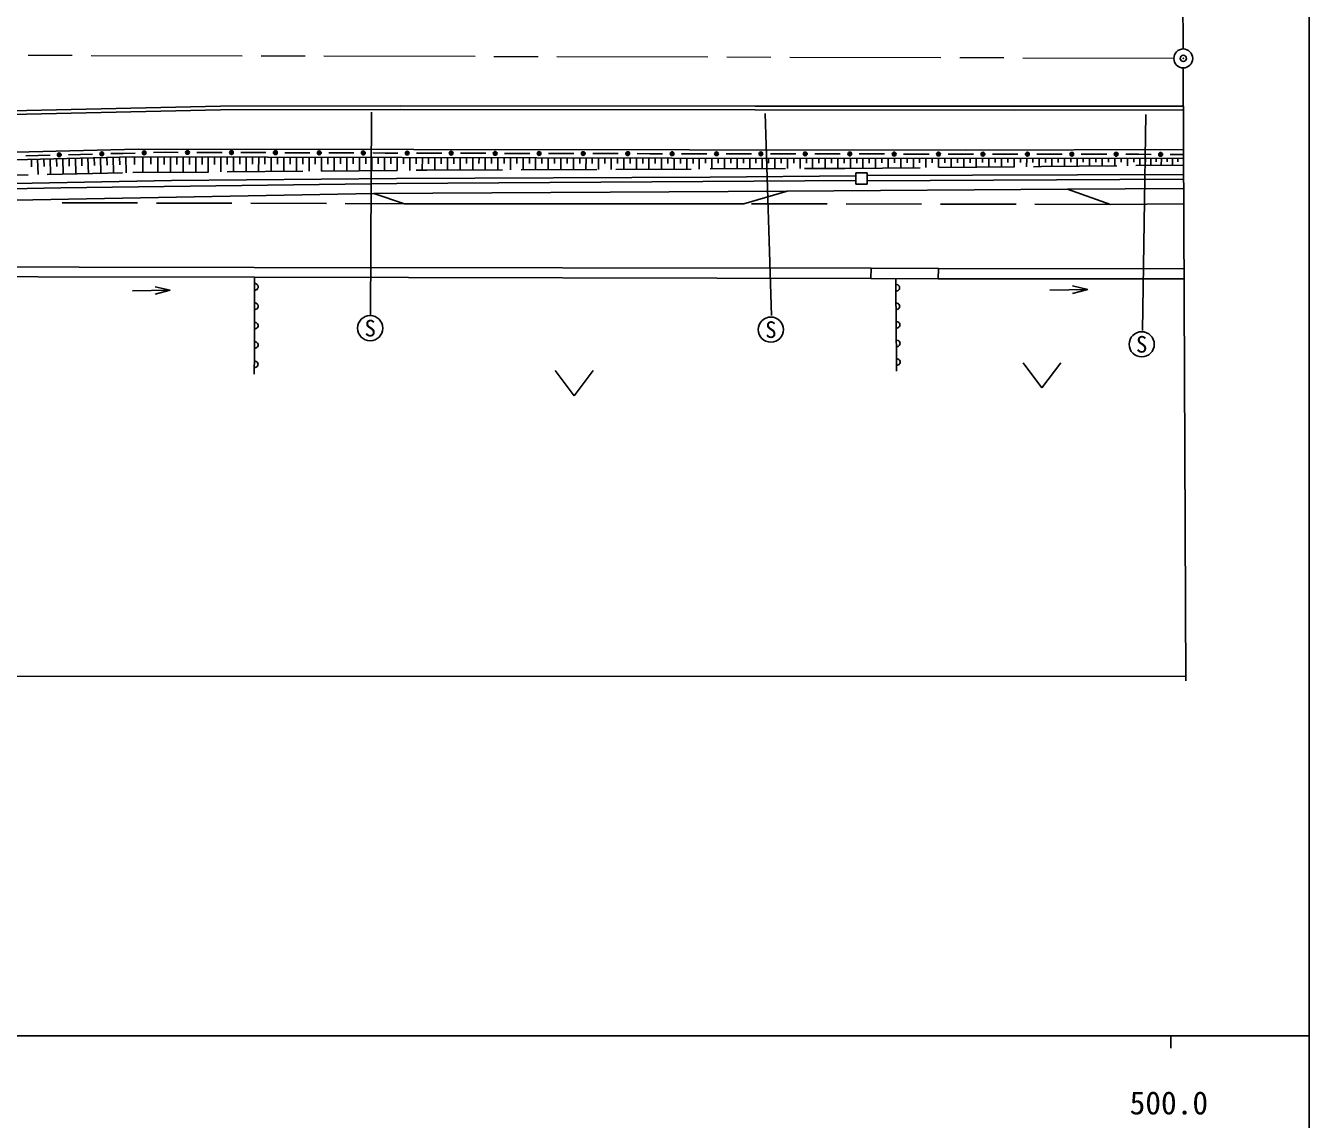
# Model space of a CAD drawing. Units: millimetres, scale not verified. Extents: x 40000 to 680000, y 20000 to 380000.
# Drawn here: x 477044 to 579000, y 198357 to 285199 of the extents above; entities that cross this region are included whole.
import ezdxf
from ezdxf.enums import TextEntityAlignment as Align

# ---------------------------------------------------------------- set-up
doc = ezdxf.new("R2010")
doc.units = ezdxf.units.MM
doc.header["$LTSCALE"] = 1000
doc.header["$PDMODE"] = 32
doc.header["$PDSIZE"] = 500
doc.linetypes.add('CHAIN', pattern=[18.5, 12, -1.5, 3.5, -1.5])
doc.linetypes.add('DASHED', pattern=[7.5, 6, -1.5])
for name, color, linetype, lineweight in [('M-BGD', 7, 'Continuous', 25), ('M-BGD-EXST', 7, 'Continuous', 25), ('M-BMK', 2, 'CHAIN', 13), ('M-BMK-SRVR', 3, 'Continuous', 25), ('M-STR-HTXT', 7, 'Continuous', 13), ('M-TTL-BAND', 7, 'Continuous', 25)]:
    doc.layers.add(name, color=color, linetype=linetype, lineweight=lineweight)
doc.layers.add('M-OTRS', color=6, linetype='Continuous')
doc.styles.add('ＭＳ ゴシック', font='')
doc.styles.get('ＭＳ ゴシック').set_extended_font_data('MS Gothic')

msp = doc.modelspace()

# ---------------------------------------------------------------- linework, layer by layer
at = {"layer": 'M-BGD'}
for p, q in [((568705, 318606), (568981, 283348)), ((569185, 233187), (568990, 281848)), ((478027, 274898), (477063, 274875)), ((477496, 274595), (477511, 273982)), ((477996, 274608), (478026, 273378)), ((478027, 274898), (478991, 274921)), ((478496, 274620), (478511, 274004)), ((478995, 274633), (479026, 273399)), ((479495, 274645), (479511, 274027)), ((479995, 274658), (480026, 273419)), ((481401, 274980), (480437, 274956)), ((480495, 274670), (480510, 274050)), ((480995, 274682), (481026, 273439)), ((481401, 274980), (482365, 275003)), ((481495, 274695), (481510, 274072)), ((481994, 274707), (482025, 273460)), ((482494, 274720), (482510, 274095)), ((482994, 274732), (483025, 273480)), ((483495, 274745), (483511, 274117)), ((484775, 275061), (483811, 275038)), ((483997, 274757), (484028, 273500)), ((484500, 274770), (484515, 274140)), ((484775, 275061), (485739, 275084)), ((485003, 274782), (485035, 273521)), ((485697, 274165), (485692, 274794)), ((486343, 273538), (486346, 274794)), ((486981, 274199), (486982, 274792)), ((488149, 275142), (487185, 275119)), ((487548, 273547), (487551, 274791)), ((488050, 274171), (488051, 274789)), ((488149, 275142), (489146, 275139)), ((488548, 273555), (488551, 274788)), ((489050, 274175), (489051, 274787)), ((489549, 273564), (489551, 274786)), ((490050, 274178), (490051, 274784)), ((490549, 273572), (490551, 274783)), ((491640, 275132), (490643, 275135)), ((491050, 274181), (491051, 274782)), ((491549, 273580), (491551, 274781)), ((491640, 275132), (492638, 275128)), ((492050, 274184), (492051, 274779)), ((492549, 273588), (492551, 274778)), ((493050, 274187), (493051, 274777)), ((493549, 273596), (493551, 274776)), ((494050, 274191), (494051, 274774)), ((495131, 275121), (494134, 275124)), ((494549, 273604), (494551, 274773)), ((495050, 274194), (495051, 274772)), ((495131, 275121), (496129, 275117)), ((495549, 273612), (495551, 274771)), ((496050, 274197), (496051, 274769)), ((496549, 273620), (496551, 274768)), ((497050, 274200), (497051, 274767)), ((497549, 273628), (497551, 274766)), ((498623, 275110), (497625, 275113)), ((498050, 274203), (498051, 274764)), ((498549, 273636), (498551, 274763)), ((498623, 275110), (499620, 275107)), ((499050, 274207), (499051, 274762)), ((499549, 273645), (499551, 274761)), ((500050, 274210), (500051, 274759)), ((500549, 273653), (500551, 274758)), ((501050, 274213), (501051, 274757)), ((502114, 275099), (501116, 275102)), ((501549, 273661), (501551, 274756)), ((502050, 274216), (502051, 274754)), ((502114, 275099), (503111, 275096)), ((502549, 273669), (502551, 274753)), ((503050, 274219), (503051, 274752)), ((503549, 273677), (503551, 274751)), ((504050, 274223), (504051, 274749)), ((504549, 273685), (504551, 274748)), ((505605, 275088), (504608, 275091)), ((505050, 274226), (505051, 274747)), ((505549, 273693), (505551, 274746)), ((505605, 275088), (506603, 275085)), ((506050, 274229), (506051, 274745)), ((506549, 273701), (506551, 274743)), ((507050, 274232), (507051, 274742)), ((507549, 273709), (507551, 274741)), ((508050, 274235), (508051, 274740)), ((509096, 275077), (508099, 275080)), ((508549, 273717), (508551, 274738)), ((509050, 274238), (509051, 274737)), ((509096, 275077), (510094, 275074)), ((509549, 273723), (509551, 274736)), ((510050, 274240), (510051, 274735)), ((510549, 273728), (510551, 274733)), ((511050, 274241), (511051, 274732)), ((511549, 273732), (511551, 274731)), ((512588, 275066), (511590, 275069)), ((512050, 274243), (512051, 274730)), ((512549, 273737), (512551, 274728)), ((512588, 275066), (513585, 275063)), ((513050, 274244), (513051, 274727)), ((513549, 273741), (513551, 274726)), ((514050, 274245), (514051, 274725)), ((514549, 273746), (514551, 274723)), ((515050, 274247), (515051, 274722)), ((516079, 275055), (515081, 275058)), ((515549, 273750), (515551, 274721)), ((516050, 274248), (516051, 274720)), ((516079, 275055), (517076, 275052)), ((516549, 273755), (516551, 274718)), ((517050, 274250), (517051, 274717)), ((517549, 273759), (517551, 274716)), ((518050, 274251), (518051, 274715)), ((518549, 273764), (518551, 274713)), ((519570, 275044), (518573, 275047)), ((519050, 274252), (519051, 274712)), ((519549, 273768), (519550, 274711)), ((519570, 275044), (520578, 275043)), ((520050, 274254), (520050, 274710)), ((520549, 273773), (520550, 274708)), ((521050, 274255), (521050, 274707)), ((521549, 273777), (521550, 274706)), ((522050, 274257), (522050, 274705)), ((523097, 275039), (522089, 275041)), ((522549, 273781), (522550, 274703)), ((523050, 274258), (523050, 274702)), ((523097, 275039), (524105, 275038)), ((523549, 273786), (523550, 274701)), ((524050, 274259), (524050, 274700)), ((524549, 273790), (524550, 274698)), ((525050, 274261), (525050, 274697)), ((525549, 273795), (525550, 274696)), ((526624, 275035), (525617, 275036)), ((526050, 274262), (526050, 274695)), ((526549, 273799), (526550, 274693)), ((526624, 275035), (527632, 275033)), ((527050, 274263), (527050, 274692)), ((527549, 273804), (527550, 274691)), ((528050, 274265), (528050, 274690)), ((528549, 273808), (528550, 274689)), ((529050, 274266), (529050, 274688)), ((530151, 275030), (529144, 275031)), ((529549, 273813), (529550, 274688)), ((530050, 274268), (530050, 274687)), ((530151, 275030), (531159, 275029)), ((530549, 273817), (530550, 274687)), ((531050, 274269), (531050, 274687)), ((531549, 273822), (531550, 274686)), ((532050, 274270), (532050, 274686)), ((532549, 273826), (532550, 274685)), ((533679, 275025), (532671, 275027)), ((533050, 274272), (533050, 274685)), ((533549, 273831), (533550, 274684)), ((533679, 275025), (534686, 275024)), ((534050, 274273), (534050, 274684)), ((534549, 273835), (534550, 274684)), ((535050, 274275), (535050, 274683)), ((535549, 273840), (535550, 274683)), ((536050, 274276), (536050, 274682)), ((537206, 275021), (536198, 275022)), ((536549, 273844), (536550, 274682)), ((537050, 274277), (537050, 274682)), ((537206, 275021), (538214, 275019)), ((537549, 273849), (537550, 274681)), ((538050, 274279), (538050, 274681)), ((538549, 273853), (538550, 274680)), ((539050, 274280), (539050, 274680)), ((539549, 273858), (539550, 274679)), ((540733, 275016), (539725, 275017)), ((540050, 274282), (540050, 274679)), ((540549, 273862), (540550, 274679)), ((540733, 275016), (541741, 275015)), ((541050, 274283), (541050, 274678)), ((541549, 273867), (541550, 274678)), ((542050, 274284), (542050, 274677)), ((542549, 273873), (542550, 274677)), ((543050, 274288), (543050, 274676)), ((544260, 275011), (543252, 275013)), ((543549, 273882), (543550, 274676)), ((544050, 274292), (544050, 274676)), ((544260, 275011), (545268, 275010)), ((544549, 273891), (544550, 274675)), ((545050, 274295), (545050, 274675)), ((545549, 273900), (545550, 274674)), ((546050, 274299), (546050, 274674)), ((546549, 273909), (546550, 274673)), ((547787, 275007), (546779, 275008)), ((547050, 274302), (547050, 274673)), ((547549, 273918), (547550, 274673)), ((547787, 275007), (548795, 275005)), ((548050, 274306), (548050, 274672)), ((548549, 273927), (548550, 274672)), ((549050, 274310), (549050, 274671)), ((549549, 273936), (549550, 274671)), ((550050, 274313), (550050, 274670)), ((551314, 275002), (550307, 275003)), ((550549, 273945), (550550, 274670)), ((551050, 274317), (551050, 274670)), ((551314, 275002), (552322, 275001)), ((551549, 273954), (551550, 274669)), ((552050, 274321), (552050, 274669)), ((552549, 273963), (552550, 274668)), ((553050, 274324), (553050, 274668)), ((553549, 273972), (553550, 274667)), ((554842, 274997), (553834, 274999)), ((554050, 274328), (554050, 274667)), ((554549, 273981), (554550, 274667)), ((554842, 274997), (555849, 274996)), ((555050, 274331), (555050, 274666)), ((555549, 273989), (555550, 274666)), ((556050, 274335), (556050, 274665)), ((556549, 273998), (556550, 274665)), ((557050, 274339), (557050, 274665)), ((558369, 274993), (557361, 274994)), ((557549, 274007), (557550, 274664)), ((558050, 274343), (558050, 274664)), ((558369, 274993), (559376, 274991)), ((558549, 274017), (558550, 274663)), ((559050, 274347), (559050, 274663)), ((559549, 274027), (559550, 274662)), ((560050, 274351), (560050, 274662)), ((560549, 274037), (560550, 274662)), ((561896, 274988), (560888, 274989)), ((561050, 274355), (561050, 274661)), ((561549, 274048), (561550, 274661)), ((561896, 274988), (562904, 274987)), ((562050, 274359), (562050, 274660)), ((562549, 274058), (562550, 274660)), ((563050, 274364), (563050, 274659)), ((563549, 274068), (563550, 274659)), ((564050, 274368), (564050, 274659)), ((565423, 274983), (564415, 274985)), ((564549, 274078), (564550, 274658)), ((565050, 274372), (565050, 274658)), ((565423, 274983), (566431, 274982)), ((565550, 274088), (565550, 274657)), ((565985, 274392), (565985, 274657)), ((566417, 274097), (566418, 274657)), ((566833, 274375), (566833, 274656)), ((567245, 274105), (567246, 274656)), ((567698, 274375), (567698, 274655)), ((568950, 274979), (567942, 274980)), ((568144, 274114), (568145, 274655)), ((568568, 274389), (568569, 274655)), ((543884, 273507), (542994, 273507)), ((542994, 273507), (542994, 272607)), ((543884, 272607), (543884, 273507)), ((543884, 273305), (568959, 273376)), ((542994, 272607), (543884, 272607)), ((568961, 273007), (543884, 272872)), ((568965, 272265), (559790, 272212)), ((504702, 271885), (464192, 271133)), ((537532, 272071), (504702, 271885)), ((495195, 265990), (544187, 265940)), ((495211, 265230), (495210, 263691)), ((544183, 265130), (495211, 265230)), ((544187, 265940), (544183, 265130)), ((544183, 265130), (549533, 265104)), ((549537, 265914), (544187, 265940)), ((546156, 265121), (546167, 263648)), ((549533, 265104), (549537, 265914)), ((549533, 265104), (569006, 265097)), ((569001, 265896), (549537, 265914)), ((488522, 264185), (485523, 264150)), ((488522, 264185), (487319, 264471)), ((488522, 264185), (487326, 263871)), ((561398, 264253), (558398, 264206)), ((561398, 264253), (560193, 264534)), ((561398, 264253), (560202, 263934)), ((495210, 263691), (495209, 262153)), ((546167, 263648), (546177, 262176)), ((495209, 262153), (495208, 260615)), ((546177, 262176), (546188, 260703)), ((495208, 260615), (495207, 259077)), ((546188, 260703), (546198, 259231)), ((495207, 259077), (495206, 257539)), ((546198, 259231), (546209, 257758))]:
    msp.add_line(p, q, dxfattribs=at)
at = {"layer": 'M-BGD', "linetype": 'DASHED'}
for p, q in [((479932, 271139), (507143, 271063)), ((563203, 271012), (534092, 271060))]:
    msp.add_line(p, q, dxfattribs=at)
at = {"layer": 'M-BGD'}
for points in [[(315182, 277508), (361189, 277620), (416426, 277777), (447735, 277795), (472336, 278359), (492525, 278818), (506784, 278838), (534986, 278807), (555600, 278802), (568929, 278820)], [(315183, 277208), (361190, 277320), (416426, 277477), (447738, 277495), (472343, 278060), (492529, 278518), (506785, 278538), (534986, 278507), (555600, 278502), (568930, 278520)], [(295899, 241480), (295767, 255995), (300195, 264602), (309349, 269908), (316660, 274335), (356299, 274281), (403110, 274277), (441515, 274298), (485968, 275386), (551664, 275304), (568948, 275367)], [(568952, 274654), (528379, 274689), (485545, 274796), (452033, 273941), (437022, 273588), (416482, 273571), (368795, 273693), (317184, 273773), (300689, 263989), (296188, 255562)], [(463709, 272438), (488622, 272914), (506499, 273070), (531410, 273166), (542994, 273264)], [(542994, 272915), (506537, 272665), (479842, 272313), (463709, 272004)], [(504702, 271885), (507143, 271063), (534092, 271060), (537532, 272071), (559790, 272212), (563203, 271012), (568972, 271039)], [(417682, 264971), (429548, 265463), (448958, 265804), (467376, 266049), (495195, 265990)], [(495211, 265230), (460811, 265271), (439472, 264697), (426416, 264494), (417719, 264151)]]:
    msp.add_lwpolyline(points, dxfattribs=at)
at = {"layer": 'M-BGD', "linetype": 'DASHED'}
msp.add_lwpolyline([(317563, 273306), (355700, 273187), (388102, 273101), (411497, 273012), (434833, 272510), (456245, 272936), (485554, 273531), (508908, 273720), (542094, 273869), (557722, 274009), (568955, 274122)], dxfattribs=at)
at = {"layer": 'M-BGD'}
for centre, radius in [((489894, 275137), 150), ((479714, 274939), 150), ((479714, 274939), 99), ((479714, 274939), 49), ((483088, 275020), 150), ((483088, 275020), 99), ((483088, 275020), 49), ((486462, 275102), 150), ((486462, 275102), 99), ((486462, 275102), 49), ((489894, 275137), 99), ((489894, 275137), 49), ((493386, 275126), 150), ((493386, 275126), 99), ((493386, 275126), 49), ((496877, 275115), 150), ((496877, 275115), 99), ((496877, 275115), 49), ((500368, 275104), 150), ((500368, 275104), 99), ((500368, 275104), 49), ((503859, 275093), 150), ((503859, 275093), 99), ((503859, 275093), 49), ((507351, 275082), 150), ((507351, 275082), 99), ((507351, 275082), 49), ((510842, 275071), 150), ((510842, 275071), 99), ((510842, 275071), 49), ((514333, 275061), 150), ((514333, 275061), 99), ((514333, 275061), 49), ((517824, 275050), 150), ((517824, 275050), 99), ((517824, 275050), 49), ((521334, 275042), 150), ((521334, 275042), 99), ((521334, 275042), 49), ((524861, 275037), 150), ((524861, 275037), 99), ((524861, 275037), 49), ((528388, 275032), 150), ((528388, 275032), 99), ((528388, 275032), 49), ((531915, 275028), 150), ((531915, 275028), 99), ((531915, 275028), 49), ((535442, 275023), 150), ((535442, 275023), 99), ((535442, 275023), 49), ((538969, 275018), 150), ((538969, 275018), 99), ((538969, 275018), 49), ((542497, 275014), 150), ((542497, 275014), 99), ((542497, 275014), 49), ((546024, 275009), 150), ((546024, 275009), 99), ((546024, 275009), 49), ((549551, 275004), 150), ((549551, 275004), 99), ((549551, 275004), 49), ((553078, 275000), 150), ((553078, 275000), 99), ((553078, 275000), 49), ((556605, 274995), 150), ((556605, 274995), 99), ((556605, 274995), 49), ((560132, 274990), 150), ((560132, 274990), 99), ((560132, 274990), 49), ((563659, 274986), 150), ((563659, 274986), 99), ((563659, 274986), 49), ((567187, 274981), 150), ((567187, 274981), 99), ((567187, 274981), 49)]:
    msp.add_circle(centre, radius, dxfattribs=at)
for centre, radius, start, end in [((495251, 264461), 260, 260.98546, 98.92738), ((546211, 264385), 250, 258.97672, 101.83574), ((495250, 262922), 260, 260.98735, 98.92549), ((546222, 262912), 250, 258.97582, 101.839), ((495249, 261384), 260, 260.98735, 98.92549), ((546232, 261440), 250, 258.97883, 101.83596), ((495248, 259846), 260, 260.98735, 98.92549), ((546242, 259967), 250, 258.97583, 101.83898), ((495247, 258308), 260, 260.98735, 98.92549), ((546253, 258495), 250, 258.97582, 101.839)]:
    msp.add_arc(centre, radius, start, end, dxfattribs=at)
at = {"layer": 'M-BGD-EXST'}
for p, q in [((504511, 278334), (504426, 262211)), ((536275, 262179), (535769, 278222)), ((566017, 278150), (565739, 260984)), ((556259, 258431), (557759, 256431)), ((557759, 256431), (559259, 258431)), ((519112, 257812), (520612, 255812)), ((520612, 255812), (522112, 257812))]:
    msp.add_line(p, q, dxfattribs=at)
for centre in [(504409, 261179), (536234, 261063), (565687, 259897)]:
    msp.add_circle(centre, 1000, dxfattribs=at)
at = {"layer": 'M-BMK'}
msp.add_line((568237, 282600), (469413, 282848), dxfattribs=at)
at = {"layer": 'M-BMK-SRVR'}
msp.add_circle((568987, 282598), 750, dxfattribs=at)
at = {"layer": 'M-OTRS'}
msp.add_point((568987, 282598), dxfattribs=at)
at = {"layer": 'M-STR-HTXT'}
msp.add_line((317300, 233534), (569183, 233534), dxfattribs=at)
at = {"layer": 'M-TTL-BAND'}
for p, q in [((579000, 20000), (579000, 370000)), ((40000, 205000), (579000, 205000)), ((568000, 205000), (568000, 204000))]:
    msp.add_line(p, q, dxfattribs=at)

# ---------------------------------------------------------------- texts
at = {"layer": 'M-BGD-EXST', "style": 'ＭＳ ゴシック'}
for p in [(504409, 261179), (536234, 261063), (565687, 259897)]:
    msp.add_text('S', height=1320, dxfattribs=at).set_placement(p, align=Align.MIDDLE_CENTER)
at = {"layer": 'M-TTL-BAND', "style": 'ＭＳ ゴシック'}
msp.add_text('500.0', height=1833, dxfattribs=at).set_placement((567844, 198195), align=Align.BOTTOM_CENTER)

doc.saveas('drawing.dxf')
